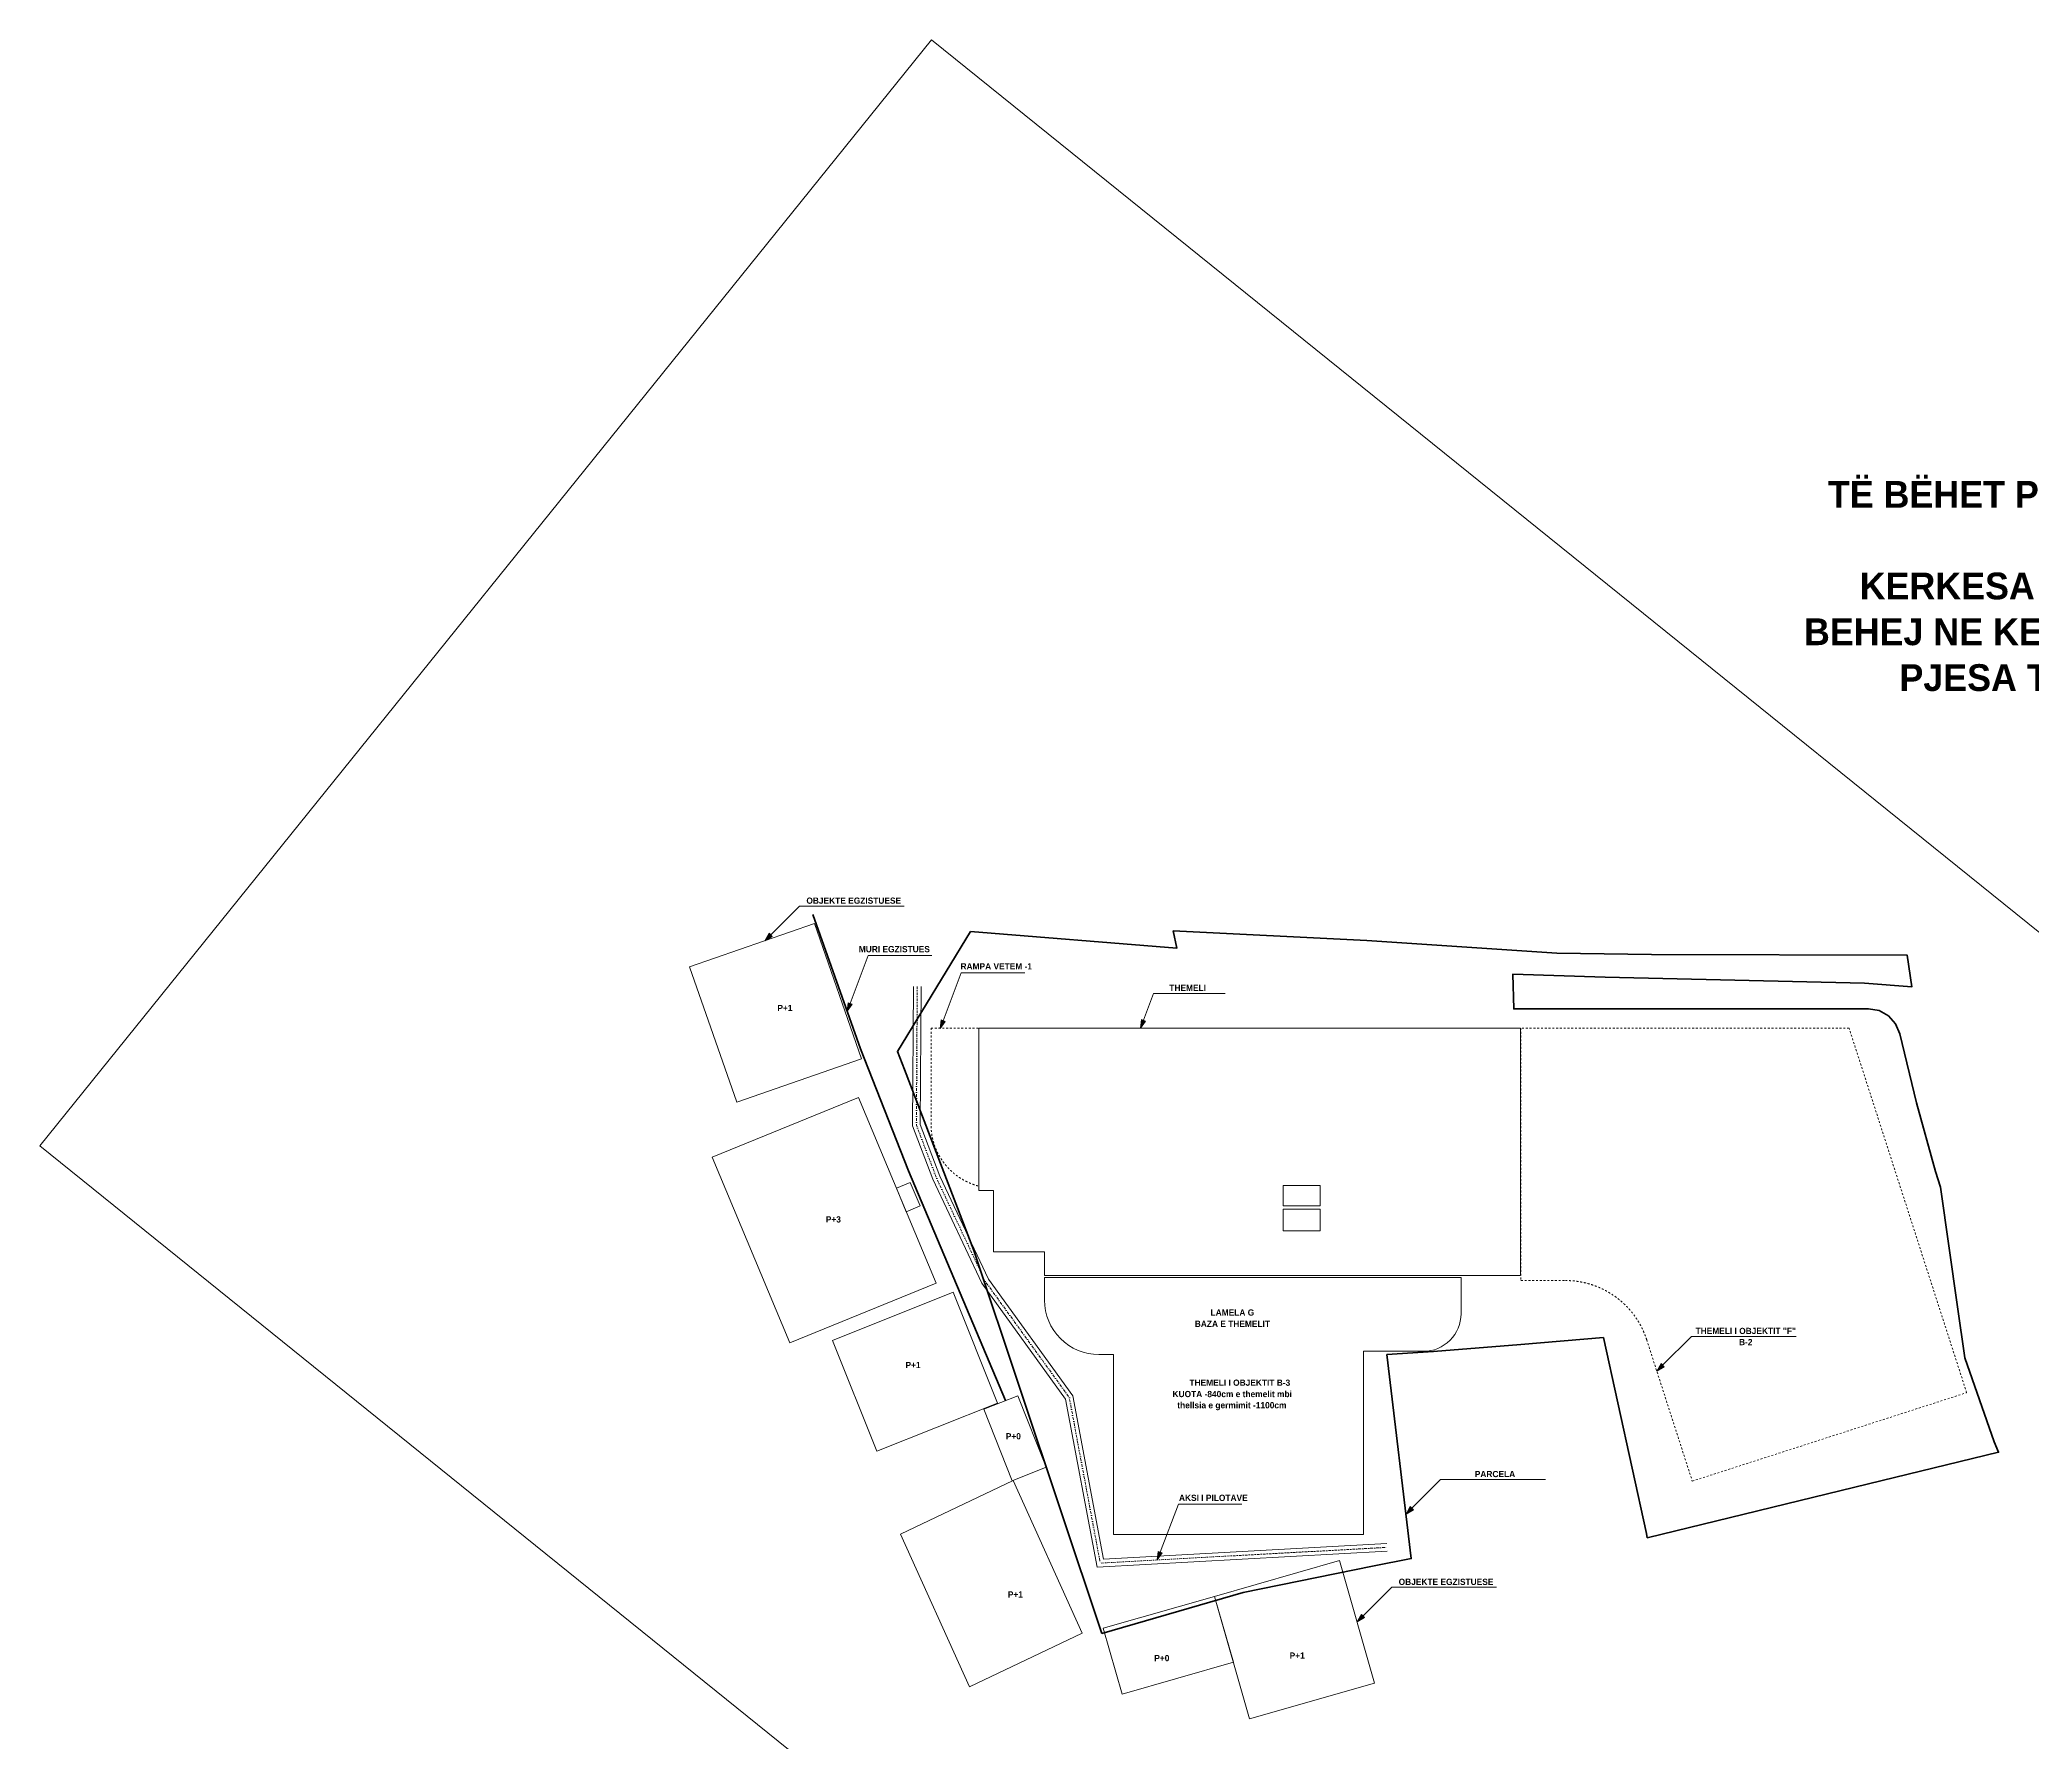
# Model space of a CAD drawing. Header units: millimetres. Extents: x 116114 to 379758, y 77576 to 282265.
# Drawn here: x 116114 to 272309, y 148775 to 282265 of the extents above; entities that cross this region are included whole.
import ezdxf

# ---------------------------------------------------------------- set-up
doc = ezdxf.new("R2010")
doc.units = ezdxf.units.MM
doc.header["$MEASUREMENT"] = 0
doc.header["$XCLIPFRAME"] = 0
doc.linetypes.add('Dashed', pattern=[296.333333, 148.166667, -148.166667])
doc.linetypes.add('Dot & Dashed', pattern=[469.194434, 222.25, -123.472222, 0, -123.472211])
for name, color, linetype, lineweight, true_color in [('2D Drafting - General_Pen_No__82', 7, 'Continuous', 20, 0xaaaaaa), ('A - Kati 1-11 polyline_Pen_No__115', 7, 'Continuous', 13, 0xff66ff), ('A - Parcelat_Pen_No__8', 7, 'Continuous', 35, 0xa80f02), ('A - Veturat perdhes_Pen_No__82', 7, 'Continuous', 20, 0xaaaaaa)]:
    doc.layers.add(name, color=color, linetype=linetype, lineweight=lineweight, true_color=true_color)
for name, color, linetype, lineweight in [('A - Fleta_Pen_No__100', 2, 'Continuous', 13), ('A - Fleta_Pen_No__20', 1, 'Continuous', 0), ('A - Fleta_Pen_No__75', 6, 'Continuous', 20), ('A - Kati 1-11 polyline_Pen_No__110', 131, 'Continuous', 13), ('A - Kati 1-11 polyline_Pen_No__6', 5, 'Continuous', 35), ('A - Pllaka meskatit_Pen_No__75', 6, 'Continuous', 20), ('A - Veturat perdhes_Pen_No__101', 252, 'Continuous', 13), ('Drawing & Figure_Pen_No__100', 2, 'Continuous', 13), ('Drawing & Figure_Pen_No__7', 7, 'Continuous', 35), ('Drawing & Figure_Pen_No__80', 3, 'Continuous', 20)]:
    doc.layers.add(name, color=color, linetype=linetype, lineweight=lineweight)
for name, color, linetype in [('A - Ortofoto', 7, 'Continuous'), ('A - Pllaka meskatit', 7, 'Continuous'), ('A - Veturat perdhes', 7, 'Continuous')]:
    doc.layers.add(name, color=color, linetype=linetype)
doc.styles.add('GENERATED_STYLE_1', font='')
doc.styles.get('GENERATED_STYLE_1').set_extended_font_data('Century Gothic', bold=True)
picture_1 = doc.add_image_def('image1.jpg', size_in_pixel=(1343, 796))

# ---------------------------------------------------------------- blocks, each defined once
blk = doc.blocks.new('Slab_1', base_point=(189733, 204774))
at = {"layer": 'A - Pllaka meskatit_Pen_No__75', "color": 6, "linetype": 'Continuous', "lineweight": 20, "flags": 128}
for points in [[(189733, 204774), (189733, 192024), (190883, 192024), (190883, 187224), (194883, 187224), (194883, 185374), (227533, 185374), (232183, 185374), (232183, 204774)], [(216483, 192424), (216483, 190824), (213583, 190824), (213583, 192424)], [(216483, 190574), (216483, 188874), (213583, 188874), (213583, 190574)]]:
    blk.add_lwpolyline(points, close=True, dxfattribs=at)
blk = doc.blocks.new('Slab_2', base_point=(194883, 185224))
at = {"layer": 'A - Pllaka meskatit_Pen_No__75', "color": 6, "linetype": 'Continuous', "lineweight": 20, "flags": 128}
blk.add_lwpolyline([(194883, 185224), (194883, 183424, 0.4142136), (199133, 179174), (200283, 179174), (200283, 165055), (218203, 165055), (219883, 165055), (219883, 179424), (224583, 179424, 0.4142136), (227533, 182374), (227533, 185224)], format="xyb", close=True, dxfattribs=at)
blk = doc.blocks.new('Polyline_1', base_point=(242880, 177879))
at = {"layer": 'A - Veturat perdhes_Pen_No__101', "linetype": 'Continuous', "lineweight": 13}
blk.add_hatch(color=252, dxfattribs=at).paths.add_polyline_path([(242880, 177879), (243465, 178217), (243218, 178465)])
at = {"layer": 'A - Veturat perdhes_Pen_No__101', "color": 252, "linetype": 'Continuous', "lineweight": 13}
for p, q in [((242880, 177879), (243218, 178465)), ((242880, 177879), (243465, 178217)), ((243218, 178465), (243465, 178217))]:
    blk.add_line(p, q, dxfattribs=at)
at = {"layer": 'A - Veturat perdhes_Pen_No__82', "color": 253, "linetype": 'Continuous', "lineweight": 20, "true_color": 0xaaaaaa, "flags": 128}
blk.add_lwpolyline([(243341, 178341), (245595, 180594), (253817, 180594)], dxfattribs=at)
blk = doc.blocks.new('Polyline_2', base_point=(223220, 166658))
at = {"layer": 'A - Veturat perdhes_Pen_No__101', "linetype": 'Continuous', "lineweight": 13}
blk.add_hatch(color=252, dxfattribs=at).paths.add_polyline_path([(223220, 166658), (223806, 166996), (223558, 167244)])
at = {"layer": 'A - Veturat perdhes_Pen_No__101', "color": 252, "linetype": 'Continuous', "lineweight": 13}
for p, q in [((223220, 166658), (223558, 167244)), ((223558, 167244), (223806, 166996)), ((223220, 166658), (223806, 166996))]:
    blk.add_line(p, q, dxfattribs=at)
at = {"layer": 'A - Veturat perdhes_Pen_No__82', "color": 253, "linetype": 'Continuous', "lineweight": 20, "true_color": 0xaaaaaa, "flags": 128}
blk.add_lwpolyline([(223682, 167120), (225935, 169373), (234158, 169373)], dxfattribs=at)
blk = doc.blocks.new('Polyline_3', base_point=(219383, 158204))
at = {"layer": 'A - Veturat perdhes_Pen_No__101', "linetype": 'Continuous', "lineweight": 13}
blk.add_hatch(color=252, dxfattribs=at).paths.add_polyline_path([(219383, 158204), (219968, 158542), (219721, 158790)])
at = {"layer": 'A - Veturat perdhes_Pen_No__101', "color": 252, "linetype": 'Continuous', "lineweight": 13}
for p, q in [((219383, 158204), (219721, 158790)), ((219383, 158204), (219968, 158542)), ((219721, 158790), (219968, 158542))]:
    blk.add_line(p, q, dxfattribs=at)
at = {"layer": 'A - Veturat perdhes_Pen_No__82', "color": 253, "linetype": 'Continuous', "lineweight": 20, "true_color": 0xaaaaaa, "flags": 128}
blk.add_lwpolyline([(219845, 158666), (222098, 160919), (230320, 160919)], dxfattribs=at)
blk = doc.blocks.new('Polyline_4', base_point=(172950, 211621))
at = {"layer": 'A - Veturat perdhes_Pen_No__101', "linetype": 'Continuous', "lineweight": 13}
blk.add_hatch(color=252, dxfattribs=at).paths.add_polyline_path([(172950, 211621), (173536, 211959), (173288, 212207)])
at = {"layer": 'A - Veturat perdhes_Pen_No__101', "color": 252, "linetype": 'Continuous', "lineweight": 13}
for p, q in [((172950, 211621), (173288, 212207)), ((172950, 211621), (173536, 211959)), ((173288, 212207), (173536, 211959))]:
    blk.add_line(p, q, dxfattribs=at)
at = {"layer": 'A - Veturat perdhes_Pen_No__82', "color": 253, "linetype": 'Continuous', "lineweight": 20, "true_color": 0xaaaaaa, "flags": 128}
blk.add_lwpolyline([(173412, 212083), (175665, 214336), (183888, 214336)], dxfattribs=at)
blk = doc.blocks.new('Polyline_5', base_point=(179407, 206090))
at = {"layer": 'A - Veturat perdhes_Pen_No__101', "linetype": 'Continuous', "lineweight": 13}
blk.add_hatch(color=252, dxfattribs=at).paths.add_polyline_path([(179407, 206090), (179801, 206639), (179474, 206762)])
at = {"layer": 'A - Veturat perdhes_Pen_No__101', "color": 252, "linetype": 'Continuous', "lineweight": 13}
for p, q in [((179407, 206090), (179474, 206762)), ((179407, 206090), (179801, 206639)), ((179474, 206762), (179801, 206639))]:
    blk.add_line(p, q, dxfattribs=at)
at = {"layer": 'A - Veturat perdhes_Pen_No__82', "color": 253, "linetype": 'Continuous', "lineweight": 20, "true_color": 0xaaaaaa, "flags": 128}
blk.add_lwpolyline([(179638, 206700), (181061, 210463), (186045, 210463)], dxfattribs=at)
blk = doc.blocks.new('Polyline_6', base_point=(202404, 204774))
at = {"layer": 'A - Veturat perdhes_Pen_No__101', "linetype": 'Continuous', "lineweight": 13}
blk.add_hatch(color=252, dxfattribs=at).paths.add_polyline_path([(202404, 204774), (202799, 205322), (202471, 205446)])
at = {"layer": 'A - Veturat perdhes_Pen_No__101', "color": 252, "linetype": 'Continuous', "lineweight": 13}
for p, q in [((202404, 204774), (202471, 205446)), ((202404, 204774), (202799, 205322)), ((202471, 205446), (202799, 205322))]:
    blk.add_line(p, q, dxfattribs=at)
at = {"layer": 'A - Veturat perdhes_Pen_No__82', "color": 253, "linetype": 'Continuous', "lineweight": 20, "true_color": 0xaaaaaa, "flags": 128}
blk.add_lwpolyline([(202635, 205384), (203431, 207489), (209042, 207489)], dxfattribs=at)
blk = doc.blocks.new('Polyline_7', base_point=(186703, 204736))
at = {"layer": 'A - Veturat perdhes_Pen_No__101', "linetype": 'Continuous', "lineweight": 13}
blk.add_hatch(color=252, dxfattribs=at).paths.add_polyline_path([(186703, 204736), (187098, 205285), (186770, 205409)])
at = {"layer": 'A - Veturat perdhes_Pen_No__101', "color": 252, "linetype": 'Continuous', "lineweight": 13}
for p, q in [((186703, 204736), (186770, 205409)), ((186703, 204736), (187098, 205285)), ((186770, 205409), (187098, 205285))]:
    blk.add_line(p, q, dxfattribs=at)
at = {"layer": 'A - Veturat perdhes_Pen_No__82', "color": 253, "linetype": 'Continuous', "lineweight": 20, "true_color": 0xaaaaaa, "flags": 128}
blk.add_lwpolyline([(186934, 205347), (188357, 209110), (193341, 209110)], dxfattribs=at)
blk = doc.blocks.new('Polyline_8', base_point=(203720, 163063))
at = {"layer": 'A - Veturat perdhes_Pen_No__101', "linetype": 'Continuous', "lineweight": 13}
blk.add_hatch(color=252, dxfattribs=at).paths.add_polyline_path([(203720, 163063), (204115, 163612), (203788, 163735)])
at = {"layer": 'A - Veturat perdhes_Pen_No__101', "color": 252, "linetype": 'Continuous', "lineweight": 13}
for p, q in [((203720, 163063), (203788, 163735)), ((203720, 163063), (204115, 163612)), ((203788, 163735), (204115, 163612))]:
    blk.add_line(p, q, dxfattribs=at)
at = {"layer": 'A - Veturat perdhes_Pen_No__82', "color": 253, "linetype": 'Continuous', "lineweight": 20, "true_color": 0xaaaaaa, "flags": 128}
blk.add_lwpolyline([(203952, 163674), (205375, 167436), (210359, 167436)], dxfattribs=at)

msp = doc.modelspace()

# ---------------------------------------------------------------- linework, layer by layer
at = {"layer": '2D Drafting - General_Pen_No__82', "color": 253, "linetype": 'Dashed', "lineweight": 20, "true_color": 0xaaaaaa}
msp.add_lwpolyline([(257954.5, 204773.5), (232233, 204773.5), (232233, 184973.5), (235712.9, 184973.5, -0.32555186), (242089.7, 180329.4), (245663.4, 169244.4), (267173.2, 176179)], format="xyb", close=True, dxfattribs=at)
at = {"layer": 'A - Kati 1-11 polyline_Pen_No__110', "color": 131, "linetype": 'Continuous', "lineweight": 13, "flags": 128}
for points in [[(184600, 208039.6), (184536.4, 197110.1), (186125.2, 192916.9), (189958.6, 184771.9), (196536.9, 175681.3), (199001.9, 162504.2), (221738.4, 163747.3)], [(185200, 208036.1), (185137.1, 197218.2), (186678, 193151.3), (190477.6, 185078.2), (197101.9, 175924), (199494.9, 163132.1), (221705.7, 164346.4)]]:
    msp.add_lwpolyline(points, dxfattribs=at)
at = {"layer": 'A - Kati 1-11 polyline_Pen_No__110', "color": 131, "linetype": 'Dot & Dashed', "lineweight": 13, "flags": 128}
msp.add_lwpolyline([(184900, 208037.9), (184836.7, 197164.2), (186401.6, 193034.1), (190218.1, 184925), (196819.4, 175802.6), (199248.4, 162818.1), (221722.1, 164046.8)], dxfattribs=at)
at = {"layer": 'A - Kati 1-11 polyline_Pen_No__115', "color": 211, "linetype": 'Dashed', "lineweight": 13, "true_color": 0xff66ff, "flags": 128}
msp.add_lwpolyline([(185983, 204773.5), (185983, 197023.5, 0.33141272), (189733, 192375.3)], format="xyb", dxfattribs=at)
msp.add_lwpolyline([(185983, 204773.5), (189733, 204773.5)], dxfattribs=at)
at = {"layer": 'A - Kati 1-11 polyline_Pen_No__6', "color": 5, "linetype": 'Continuous', "lineweight": 35, "flags": 128}
msp.add_lwpolyline([(191828.3, 175563.6), (184227.7, 193568.1), (180453.8, 203148), (176702.6, 213686)], dxfattribs=at)
at = {"layer": 'A - Parcelat_Pen_No__8', "color": 14, "linetype": 'Continuous', "lineweight": 35, "true_color": 0xa80f02, "flags": 128}
msp.add_lwpolyline([(199377.3, 157300.5), (210456.4, 160521.6), (220582.6, 162567.4), (223637.1, 163165.5), (221728, 179167.7), (225364.2, 179408.9), (232229.1, 179968.5), (238697.9, 180494.7), (242075.7, 165132.9), (242135.9, 164808.7), (259469.5, 169026.9), (269672.4, 171510.1), (269317.8, 172315.7), (267039.3, 178916.8), (266467.1, 182913.8), (265121.6, 192307), (264741.6, 193513.8), (263242.7, 198897.7), (261925, 204328.3), (261600.4, 205105.9), (261039.1, 205732.5), (260305, 206136), (259474, 206275.1), (231662, 206273.3), (231603.1, 209009), (238839.9, 208774.7), (259152.5, 208287.8), (262875.2, 207997.9), (262520.1, 210481.4), (242461.1, 210547.8), (235038.8, 210637.4), (220135.9, 211643), (204975, 212386.4), (205256.4, 211047.1), (189081.1, 212338.5), (183351.9, 202939.1), (183896.5, 201521.8), (189342.7, 187339.7), (192981.6, 176447.1)], close=True, dxfattribs=at)
at = {"layer": 'Drawing & Figure_Pen_No__80', "color": 3, "linetype": 'Continuous', "lineweight": 20}
for points in [[(167057.8, 209575.2), (170747.7, 198949.1), (180543.4, 202350.6), (176853.4, 212976.8)], [(186390.5, 184761.5), (180306.5, 199318.6), (168827.3, 194642.5), (174911.3, 180085.4)], [(184045.3, 190372.7), (183274.1, 192218), (184354, 192669.4), (185125.2, 190824.1)], [(191188.8, 175366.5), (187725.5, 184052.1), (178268.9, 180281.4), (181732.2, 171595.8)], [(195015.5, 170338.7), (192780.7, 175943.3), (190109.6, 174878.2), (192344.4, 169273.6)], [(189001.7, 153110.2), (197832.4, 157333.6), (192424, 169305.3), (183593.3, 165082)], [(220757.2, 153396.8), (218008.3, 163011.5), (208207.5, 160209.4), (210956.4, 150594.6)], [(209685.5, 155039.9), (208207.5, 160209.4), (199490.2, 157718.7), (200968.2, 152549.3)]]:
    msp.add_lwpolyline(points, close=True, dxfattribs=at)

# ---------------------------------------------------------------- block references
at = {"layer": 'A - Pllaka meskatit', "color": 6, "linetype": 'Continuous', "lineweight": 20}
for name, p in [('Slab_1', (189733, 204773.5)), ('Slab_2', (194883, 185223.5))]:
    msp.add_blockref(name, p, dxfattribs=at)
at = {"layer": 'A - Veturat perdhes', "color": 253, "linetype": 'Continuous', "lineweight": 20, "true_color": 0xaaaaaa}
for name, p in [('Polyline_4', (172950.1, 211621.3)), ('Polyline_5', (179406.7, 206089.6)), ('Polyline_7', (186702.8, 204736.4)), ('Polyline_6', (202404, 204773.5)), ('Polyline_1', (242879.6, 177879.1)), ('Polyline_2', (223220.4, 166658.4)), ('Polyline_8', (203720.5, 163062.6)), ('Polyline_3', (219382.7, 158204.1))]:
    msp.add_blockref(name, p, dxfattribs=at)

# ---------------------------------------------------------------- texts
at = {"layer": 'A - Fleta_Pen_No__100', "color": 2, "linetype": 'Continuous', "lineweight": 13, "char_height": 490, "attachment_point": 8, "style": 'GENERATED_STYLE_1'}
for s, insert in [('\\A1;{\\pqc;\\fCentury Gothic|b1|i0|c0|p34;OBJEKTE EGZISTUESE}', (179924.1, 214511.3)), ('\\A1;{\\pqc;\\fCentury Gothic|b1|i0|c0|p34;MURI EGZISTUES}', (183103.8, 210708.4)), ('\\A1;{\\pqc;\\fCentury Gothic|b1|i0|c0|p34;RAMPA VETEM -1}', (191096.2, 209367.7)), ('\\A1;{\\pqc;\\fCentury Gothic|b1|i0|c0|p34;THEMELI}', (206101.1, 207675.9)), ('\\A1;{\\pqc;\\fCentury Gothic|b1|i0|c0|p34;PARCELA}', (230194.4, 169548.4)), ('\\A1;{\\pqc;\\fCentury Gothic|b1|i0|c0|p34;AKSI I PILOTAVE}', (208113.9, 167681.4)), ('\\A1;{\\pqc;\\fCentury Gothic|b1|i0|c0|p34;OBJEKTE EGZISTUESE}', (226356.7, 161094.1))]:
    msp.add_mtext(s, dxfattribs=dict(at, insert=insert))
at = {"layer": 'A - Fleta_Pen_No__100', "color": 2, "linetype": 'Continuous', "lineweight": 13, "insert": (249853.6, 179902.4), "char_height": 490, "attachment_point": 8, "line_spacing_factor": 1.069868, "style": 'GENERATED_STYLE_1'}
msp.add_mtext('\\A1;{\\pqc;\\fCentury Gothic|b1|i0|c0|p34;THEMELI I OBJEKTIT \\fCentury Gothic|b1|i0|c0|p34;"\\fCentury Gothic|b1|i0|c0|p34;F\\fCentury Gothic|b1|i0|c0|p34;"\\P\\pqc;\\fCentury Gothic|b1|i0|c0|p34;B-2}', dxfattribs=at)
at = {"layer": 'A - Fleta_Pen_No__20', "color": 1, "linetype": 'Continuous', "lineweight": 0, "insert": (300134.4, 227584.7), "char_height": 2100, "width": 91253.328, "attachment_point": 8, "line_spacing_factor": 1.025863, "style": 'GENERATED_STYLE_1'}
msp.add_mtext('\\A1;{\\pqc;\\fCentury Gothic|b1|i0|c0|p34;TË BËHET PROJEKTIMI I SIGURIMI I GROPES NDERTIMORE DHE OBJEKTEVE PER RRETH NE VEQANTI.\\P\\pqc;\\fCentury Gothic|b1|i0|c0|p34;KERKESA E INVESTITORIT ISHTE QE SIGURIMI I GROPES TE BEHEJ NE KETO DY ANË NË BAZË TË NORMAVE TË PROJEKTIMIT\\fCentury Gothic|b1|i0|c0|p34;, PJESA TJETER E GROPES MBETET NE PERGJEGESI TE INVESTITORIT.}', dxfattribs=at)
at = {"layer": 'A - Fleta_Pen_No__75', "color": 6, "linetype": 'Continuous', "lineweight": 20, "insert": (209609, 181334.4), "char_height": 490, "attachment_point": 8, "line_spacing_factor": 1.086076, "style": 'GENERATED_STYLE_1'}
msp.add_mtext('\\A1;{\\pqc;\\fCentury Gothic|b1|i0|c0|p34;LAMELA G\\P\\pqc;\\fCentury Gothic|b1|i0|c0|p34;BAZA E THEMELIT}', dxfattribs=at)
at = {"layer": 'Drawing & Figure_Pen_No__100', "color": 2, "linetype": 'Continuous', "lineweight": 13, "char_height": 490, "attachment_point": 7, "style": 'GENERATED_STYLE_1'}
for s, insert in [('\\A1;{\\pql;\\fCentury Gothic|b1|i0|c0|p34;P+1}', (173933.6, 206103)), ('\\A1;{\\pql;\\fCentury Gothic|b1|i0|c0|p34;P+3}', (177730.9, 189517.9)), ('\\A1;{\\pql;\\fCentury Gothic|b1|i0|c0|p34;P+\\fCentury Gothic|b1|i0|c0|p34;1}', (183979.6, 178103.6)), ('\\A1;{\\pql;\\fCentury Gothic|b1|i0|c0|p34;P+0}', (191842.3, 172510.6)), ('\\A1;{\\pql;\\fCentury Gothic|b1|i0|c0|p34;P+\\fCentury Gothic|b1|i0|c0|p34;1}', (192004.3, 160109.7)), ('\\A1;{\\pql;\\fCentury Gothic|b1|i0|c0|p34;P+0}', (203483.2, 155114.8)), ('\\A1;{\\pql;\\fCentury Gothic|b1|i0|c0|p34;P+1}', (214095.7, 155319.9))]:
    msp.add_mtext(s, dxfattribs=dict(at, insert=insert))
at = {"layer": 'Drawing & Figure_Pen_No__7', "color": 7, "linetype": 'Continuous', "lineweight": 35, "char_height": 490, "attachment_point": 7, "style": 'GENERATED_STYLE_1'}
for s, insert in [('\\A1;{\\pql;\\fCentury Gothic|b1|i0|c0|p34;THEMELI I OBJEKTIT B-3}', (206243, 176711.2)), ('\\A1;{\\pql;\\fCentury Gothic|b1|i0|c0|p34;KUOTA -840cm e themelit mbi}', (204914.8, 175822.1)), ('\\A1;{\\pql;\\fCentury Gothic|b1|i0|c0|p34;thellsia e germimit -1100cm}', (205288.3, 174801.6))]:
    msp.add_mtext(s, dxfattribs=dict(at, insert=insert))

# ---------------------------------------------------------------- pictures from other files: only their frames are drawn
at = {"layer": 'A - Ortofoto', "linetype": 'Continuous', "lineweight": 0}
image = msp.add_image(picture_1, insert=(116114, 195525.5), size_in_units=(187960.4, 111404.7), rotation=-38.867509, dxfattribs=at)
image.set_boundary_path([(-0.5, -0.5), (1342.5, 795.5)])

doc.saveas('drawing.dxf')
